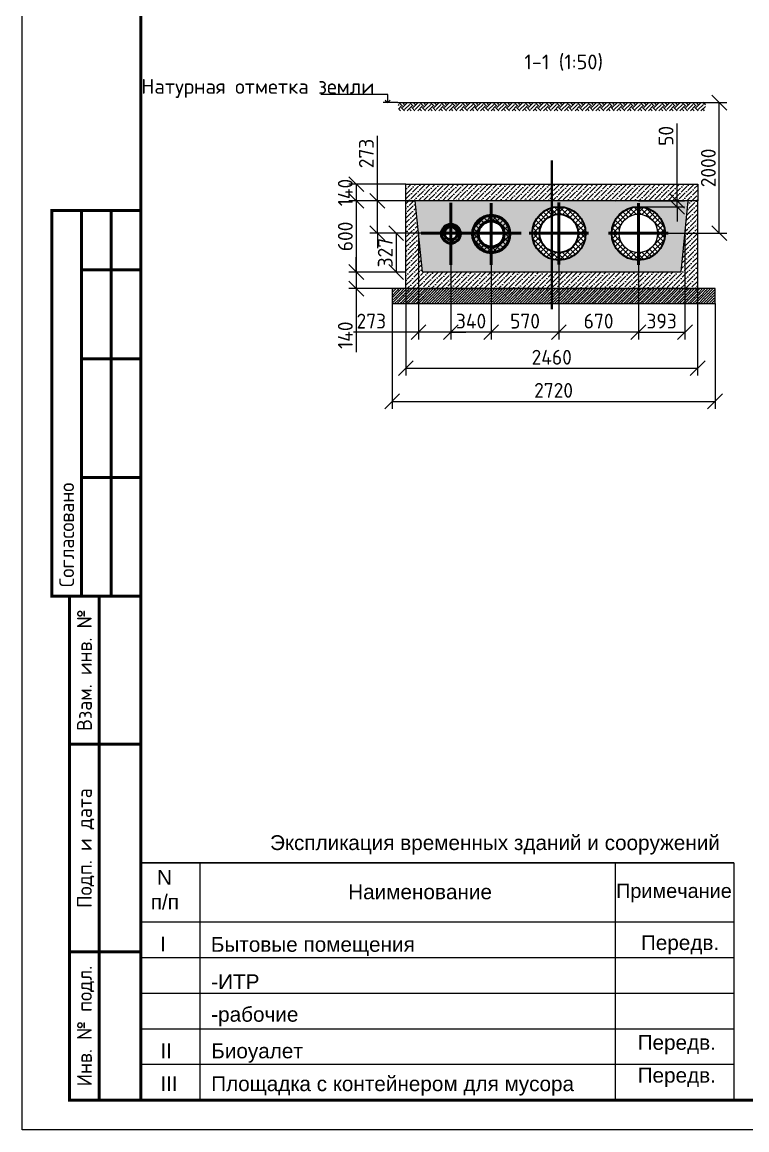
# Model space of a CAD drawing. Header units: millimetres. Extents: x 1981 to 3888, y 1583 to 2809.
# Drawn here: x 2255.2 to 2377.4, y 1980.2 to 2167 of the extents above; entities that cross this region are included whole.
import ezdxf
from ezdxf.enums import TextEntityAlignment as Align

# ---------------------------------------------------------------- set-up
doc = ezdxf.new("R2010")
doc.units = ezdxf.units.MM
doc.layers.add('_Рамка', color=7, linetype='Continuous', lineweight=13)
doc.layers.add('рамка', color=7, linetype='Continuous')
doc.layers.add('Форматы', color=7, linetype='Continuous')
doc.styles.add('-ISOCPEUR-', font='isocpeur.ttf')
doc.styles.add('GOST', font='GOST.shx', dxfattribs={"oblique": 15})
doc.styles.add('GOST-2.304_Type-B', font='GOST Common.ttf')
doc.styles.get("Standard").update_dxf_attribs({"font": 'GOST Common.ttf'})
doc.styles.add('Штамп', font='arial.ttf')
doc.dimstyles.new('М 1 к 50', dxfattribs={"dimtxt": 2.5, "dimasz": 2.5, "dimexe": 1.25, "dimexo": 0, "dimgap": 0.6, "dimtad": 1, "dimdec": 0, "dimlfac": 50, "dimdsep": 46, "dimtxsty": 'GOST', "dimblk": 'OBLIQUE', "dimcen": 0, "dimclrd": 256, "dimclre": 256, "dimclrt": 256, "dimazin": 0, "dimtfac": 1, "dimtdec": 0, "dimtmove": 0, "dimatfit": 1, "dimldrblk": 'NONE', "dimfxl": 0, "dimlwd": 20, "dimlwe": 20, "dimarcsym": 0})

# ---------------------------------------------------------------- blocks, each defined once
blk = doc.blocks.new('*U110')
blk.add_lwpolyline([(0, 0), (420, 0), (420, -297), (0, -297)], close=True)
at = {"const_width": 0.5}
blk.add_lwpolyline([(20, -5), (415, -5), (415, -292), (20, -292)], close=True, dxfattribs=at)
for points in [[(20, -207), (5, -207), (5, -142), (20, -142)], [(10, -142), (10, -207)], [(15, -142), (15, -207)], [(10, -152), (20, -152)], [(10, -167), (20, -167)], [(10, -187), (20, -187)], [(20, -292), (8, -292), (8, -207), (20, -207)], [(13, -207), (13, -292)], [(8, -232), (20, -232)], [(8, -267), (20, -267)]]:
    blk.add_lwpolyline(points, dxfattribs=at)
at = {"style": 'GOST-2.304_Type-B'}
blk.add_text('Согласовано', height=2.5, rotation=90, dxfattribs=at).set_placement((7.5, -205.5), align=Align.MIDDLE_LEFT)
for s, p in [('Взам. инв. №', (10.5, -219.5)), ('Подп. и дата', (10.5, -249.5)), ('Инв. № подл.', (10.5, -279.5))]:
    blk.add_text(s, height=2.5, rotation=90, dxfattribs=at).set_placement(p, align=Align.MIDDLE_CENTER)
blk.add_attdef('РАЗРАБОТАЛ', text='', height=2.5, dxfattribs=at).set_placement((250.5, -264.22), align=Align.MIDDLE_LEFT)
at = {"style": 'GOST-2.304_Type-B', "flags": 8}
for tag, height, p in [('ДАТА', 2.5, (290.07, -264.4)), ('ЛИСТ', 3, (386.39, -271.92)), ('ЛИСТОВ', 3, (403.89, -271.92)), ('ФОРМАТ', 3, (380.97, -294.75))]:
    blk.add_attdef(tag, text='', height=height, dxfattribs=at).set_placement(p, align=Align.MIDDLE_CENTER)
at = {"style": 'GOST-2.304_Type-B'}
blk.add_attdef('ПРОВЕРИЛ', (250.75, -270.73), '', height=2.5, dxfattribs=at)
at = {"style": 'GOST-2.304_Type-B', "flags": 8}
for tag, p in [('ТЕПЛОВЫЕ_СЕТИ_001', (316.44, -271)), ('ИМЯ_ЧЕРТЕЖА_001', (318.09, -285.55))]:
    blk.add_attdef(tag, p, '', height=3, dxfattribs=at)
blk = doc.blocks.new('_Oblique')
at = {"color": 0, "linetype": 'ByBlock', "lineweight": -2}
blk.add_line((-0.5, -0.5), (0.5, 0.5), dxfattribs=at)
blk = doc.blocks.new('*D46')
at = {"lineweight": 20, "transparency": 16777216}
for p, q in [((2319.89, 2122.07), (2319.89, 2107.4)), ((2369.09, 2122.07), (2369.09, 2107.4)), ((2319.89, 2108.65), (2369.09, 2108.65))]:
    blk.add_line(p, q, dxfattribs=at)
at = {"layer": 'Defpoints', "color": 0, "lineweight": 50, "transparency": 16777216}
for p in [(2319.89, 2122.07), (2369.09, 2122.07), (2369.09, 2108.65)]:
    blk.add_point(p, dxfattribs=at)
at = {"lineweight": 20, "transparency": 16777216, "xscale": 2.5, "yscale": 2.5, "zscale": 2.5, "rotation": 180}
blk.add_blockref('_Oblique', (2319.89, 2108.65), dxfattribs=at)
at = {"lineweight": 20, "transparency": 16777216, "xscale": 2.5, "yscale": 2.5, "zscale": 2.5}
blk.add_blockref('_Oblique', (2369.09, 2108.65), dxfattribs=at)
at = {"transparency": 16777216, "insert": (2344.49, 2110.5), "char_height": 2.5, "attachment_point": 5}
blk.add_mtext('2460', dxfattribs=at)
blk = doc.blocks.new('_None')
blk = doc.blocks.new('*D47')
at = {"lineweight": 20, "transparency": 16777216}
for p, q in [((2317.59, 2119.56), (2317.59, 2101.81)), ((2372.02, 2119.56), (2372.02, 2101.81)), ((2317.59, 2103.06), (2372.02, 2103.06))]:
    blk.add_line(p, q, dxfattribs=at)
at = {"layer": 'Defpoints', "color": 0, "lineweight": 50, "transparency": 16777216}
for p in [(2317.59, 2119.56), (2372.02, 2119.56), (2372.02, 2103.06)]:
    blk.add_point(p, dxfattribs=at)
at = {"lineweight": 20, "transparency": 16777216, "xscale": 2.5, "yscale": 2.5, "zscale": 2.5, "rotation": 180}
blk.add_blockref('_Oblique', (2317.59, 2103.06), dxfattribs=at)
at = {"lineweight": 20, "transparency": 16777216, "xscale": 2.5, "yscale": 2.5, "zscale": 2.5}
blk.add_blockref('_Oblique', (2372.02, 2103.06), dxfattribs=at)
at = {"transparency": 16777216, "insert": (2344.8, 2104.91), "char_height": 2.5, "attachment_point": 5}
blk.add_mtext('2720', dxfattribs=at)
blk = doc.blocks.new('*D42')
at = {"lineweight": 20, "transparency": 16777216}
for p, q in [((2315.09, 2136.87), (2315.09, 2147.82)), ((2319.89, 2136.87), (2313.84, 2136.87)), ((2315.09, 2131.41), (2315.09, 2136.87)), ((2322.48, 2131.41), (2313.84, 2131.41)), ((2315.09, 2131.41), (2315.09, 2128.91))]:
    blk.add_line(p, q, dxfattribs=at)
at = {"layer": 'Defpoints', "color": 0, "lineweight": 50, "transparency": 16777216}
for p in [(2315.09, 2136.87), (2319.89, 2136.87), (2322.48, 2131.41)]:
    blk.add_point(p, dxfattribs=at)
at = {"lineweight": 20, "transparency": 16777216, "xscale": 2.5, "yscale": 2.5, "zscale": 2.5}
for p, rotation in [((2315.09, 2136.87), 270), ((2315.09, 2131.41), 90)]:
    blk.add_blockref('_Oblique', p, dxfattribs=dict(at, rotation=rotation))
at = {"transparency": 16777216, "insert": (2313.24, 2144.85), "char_height": 2.5, "attachment_point": 5, "rotation": 90}
blk.add_mtext('273', dxfattribs=at)
blk = doc.blocks.new('*D43')
at = {"lineweight": 20, "transparency": 16777216}
for p, q in [((2322.48, 2131.41), (2317.02, 2131.41)), ((2318.27, 2131.41), (2318.27, 2124.87)), ((2319.89, 2124.87), (2317.02, 2124.87))]:
    blk.add_line(p, q, dxfattribs=at)
at = {"layer": 'Defpoints', "color": 0, "lineweight": 50, "transparency": 16777216}
for p in [(2322.48, 2131.41), (2318.27, 2124.87), (2319.89, 2124.87)]:
    blk.add_point(p, dxfattribs=at)
at = {"lineweight": 20, "transparency": 16777216, "xscale": 2.5, "yscale": 2.5, "zscale": 2.5}
for p, rotation in [((2318.27, 2131.41), 90), ((2318.27, 2124.87), 270)]:
    blk.add_blockref('_Oblique', p, dxfattribs=dict(at, rotation=rotation))
at = {"transparency": 16777216, "insert": (2316.42, 2128.14), "char_height": 2.5, "attachment_point": 5, "rotation": 90}
blk.add_mtext('327', dxfattribs=at)
blk = doc.blocks.new('*D48')
at = {"lineweight": 20, "transparency": 16777216}
for p, q in [((2365.61, 2136.87), (2365.61, 2149.92)), ((2359.09, 2136.87), (2366.86, 2136.87)), ((2365.61, 2135.87), (2365.61, 2136.87)), ((2359.09, 2135.87), (2366.86, 2135.87)), ((2365.61, 2135.87), (2365.61, 2133.37))]:
    blk.add_line(p, q, dxfattribs=at)
at = {"layer": 'Defpoints', "color": 0, "lineweight": 50, "transparency": 16777216}
for p in [(2359.09, 2136.87), (2365.61, 2136.87), (2359.09, 2135.87)]:
    blk.add_point(p, dxfattribs=at)
at = {"lineweight": 20, "transparency": 16777216, "xscale": 2.5, "yscale": 2.5, "zscale": 2.5}
for p, rotation in [((2365.61, 2136.87), 270), ((2365.61, 2135.87), 90)]:
    blk.add_blockref('_Oblique', p, dxfattribs=dict(at, rotation=rotation))
at = {"transparency": 16777216, "insert": (2363.76, 2147.82), "char_height": 2.5, "attachment_point": 5, "rotation": 90}
blk.add_mtext('50', dxfattribs=at)
blk = doc.blocks.new('*D44')
at = {"lineweight": 20, "transparency": 16777216}
for p, q in [((2359.49, 2153.43), (2373.99, 2153.43)), ((2372.74, 2131.41), (2372.74, 2153.43)), ((2364.11, 2131.41), (2373.99, 2131.41))]:
    blk.add_line(p, q, dxfattribs=at)
at = {"layer": 'Defpoints', "color": 0, "lineweight": 50, "transparency": 16777216}
for p in [(2359.49, 2153.43), (2372.74, 2153.43), (2364.11, 2131.41)]:
    blk.add_point(p, dxfattribs=at)
at = {"lineweight": 20, "transparency": 16777216, "xscale": 2.5, "yscale": 2.5, "zscale": 2.5}
for p, rotation in [((2372.74, 2153.43), 90), ((2372.74, 2131.41), 270)]:
    blk.add_blockref('_Oblique', p, dxfattribs=dict(at, rotation=rotation))
at = {"transparency": 16777216, "insert": (2370.89, 2142.42), "char_height": 2.5, "attachment_point": 5, "rotation": 90}
blk.add_mtext('2000', dxfattribs=at)
blk = doc.blocks.new('*D49')
at = {"lineweight": 20, "transparency": 16777216}
for p, q in [((2319.89, 2139.67), (2310.29, 2139.67)), ((2311.54, 2139.67), (2311.54, 2136.87)), ((2319.89, 2136.87), (2310.29, 2136.87))]:
    blk.add_line(p, q, dxfattribs=at)
at = {"layer": 'Defpoints', "color": 0, "lineweight": 50, "transparency": 16777216}
for p in [(2319.89, 2139.67), (2311.54, 2136.87), (2319.89, 2136.87)]:
    blk.add_point(p, dxfattribs=at)
at = {"lineweight": 20, "transparency": 16777216, "xscale": 2.5, "yscale": 2.5, "zscale": 2.5}
for p, rotation in [((2311.54, 2139.67), 90), ((2311.54, 2136.87), 270)]:
    blk.add_blockref('_Oblique', p, dxfattribs=dict(at, rotation=rotation))
at = {"transparency": 16777216, "insert": (2309.69, 2138.27), "char_height": 2.5, "attachment_point": 5, "rotation": 90}
blk.add_mtext('140', dxfattribs=at)
blk = doc.blocks.new('*D45')
at = {"lineweight": 20, "transparency": 16777216}
for p, q in [((2318.02, 2136.87), (2310.29, 2136.87)), ((2311.54, 2136.87), (2311.54, 2124.87)), ((2318.02, 2124.87), (2310.29, 2124.87))]:
    blk.add_line(p, q, dxfattribs=at)
at = {"layer": 'Defpoints', "color": 0, "lineweight": 50, "transparency": 16777216}
for p in [(2318.02, 2136.87), (2311.54, 2124.87), (2318.02, 2124.87)]:
    blk.add_point(p, dxfattribs=at)
at = {"lineweight": 20, "transparency": 16777216, "xscale": 2.5, "yscale": 2.5, "zscale": 2.5}
for p, rotation in [((2311.54, 2136.87), 90), ((2311.54, 2124.87), 270)]:
    blk.add_blockref('_Oblique', p, dxfattribs=dict(at, rotation=rotation))
at = {"transparency": 16777216, "insert": (2309.69, 2130.87), "char_height": 2.5, "attachment_point": 5, "rotation": 90}
blk.add_mtext('600', dxfattribs=at)
blk = doc.blocks.new('*D50')
at = {"lineweight": 20, "transparency": 16777216}
for p, q in [((2311.54, 2124.87), (2311.54, 2127.37)), ((2318.27, 2124.87), (2310.29, 2124.87)), ((2311.54, 2124.87), (2311.54, 2122.07)), ((2318.27, 2122.07), (2310.29, 2122.07)), ((2311.54, 2122.07), (2311.54, 2111.37))]:
    blk.add_line(p, q, dxfattribs=at)
at = {"layer": 'Defpoints', "color": 0, "lineweight": 50, "transparency": 16777216}
for p in [(2318.27, 2124.87), (2311.54, 2122.07), (2318.27, 2122.07)]:
    blk.add_point(p, dxfattribs=at)
at = {"lineweight": 20, "transparency": 16777216, "xscale": 2.5, "yscale": 2.5, "zscale": 2.5}
for p, rotation in [((2311.54, 2124.87), 270), ((2311.54, 2122.07), 90)]:
    blk.add_blockref('_Oblique', p, dxfattribs=dict(at, rotation=rotation))
at = {"transparency": 16777216, "insert": (2309.69, 2114.22), "char_height": 2.5, "attachment_point": 5, "rotation": 90}
blk.add_mtext('140', dxfattribs=at)
blk = doc.blocks.new('*D53')
at = {"lineweight": 20, "transparency": 16777216}
for p, q in [((2345.69, 2131.37), (2345.69, 2113.49)), ((2359.09, 2131.41), (2359.09, 2113.49)), ((2359.09, 2114.74), (2345.69, 2114.74))]:
    blk.add_line(p, q, dxfattribs=at)
at = {"layer": 'Defpoints', "color": 0, "lineweight": 50, "transparency": 16777216}
for p in [(2345.69, 2131.37), (2359.09, 2131.41), (2345.69, 2114.74)]:
    blk.add_point(p, dxfattribs=at)
at = {"lineweight": 20, "transparency": 16777216, "xscale": 2.5, "yscale": 2.5, "zscale": 2.5, "rotation": 180}
blk.add_blockref('_Oblique', (2345.69, 2114.74), dxfattribs=at)
at = {"lineweight": 20, "transparency": 16777216, "xscale": 2.5, "yscale": 2.5, "zscale": 2.5}
blk.add_blockref('_Oblique', (2359.09, 2114.74), dxfattribs=at)
at = {"transparency": 16777216, "insert": (2352.39, 2116.59), "char_height": 2.5, "attachment_point": 5}
blk.add_mtext('670', dxfattribs=at)
blk = doc.blocks.new('*D54')
at = {"lineweight": 20, "transparency": 16777216}
for p, q in [((2334.29, 2131.41), (2334.29, 2113.49)), ((2345.69, 2131.37), (2345.69, 2113.49)), ((2345.69, 2114.74), (2334.29, 2114.74))]:
    blk.add_line(p, q, dxfattribs=at)
at = {"layer": 'Defpoints', "color": 0, "lineweight": 50, "transparency": 16777216}
for p in [(2334.29, 2131.41), (2345.69, 2131.37), (2334.29, 2114.74)]:
    blk.add_point(p, dxfattribs=at)
at = {"lineweight": 20, "transparency": 16777216, "xscale": 2.5, "yscale": 2.5, "zscale": 2.5, "rotation": 180}
blk.add_blockref('_Oblique', (2334.29, 2114.74), dxfattribs=at)
at = {"lineweight": 20, "transparency": 16777216, "xscale": 2.5, "yscale": 2.5, "zscale": 2.5}
blk.add_blockref('_Oblique', (2345.69, 2114.74), dxfattribs=at)
at = {"transparency": 16777216, "insert": (2339.99, 2116.59), "char_height": 2.5, "attachment_point": 5}
blk.add_mtext('570', dxfattribs=at)
blk = doc.blocks.new('*D55')
at = {"lineweight": 20, "transparency": 16777216}
for p, q in [((2327.49, 2131.41), (2327.49, 2113.49)), ((2334.29, 2131.41), (2334.29, 2113.49)), ((2334.29, 2114.74), (2327.49, 2114.74))]:
    blk.add_line(p, q, dxfattribs=at)
at = {"layer": 'Defpoints', "color": 0, "lineweight": 50, "transparency": 16777216}
for p in [(2327.49, 2131.41), (2334.29, 2131.41), (2327.49, 2114.74)]:
    blk.add_point(p, dxfattribs=at)
at = {"lineweight": 20, "transparency": 16777216, "xscale": 2.5, "yscale": 2.5, "zscale": 2.5, "rotation": 180}
blk.add_blockref('_Oblique', (2327.49, 2114.74), dxfattribs=at)
at = {"lineweight": 20, "transparency": 16777216, "xscale": 2.5, "yscale": 2.5, "zscale": 2.5}
blk.add_blockref('_Oblique', (2334.29, 2114.74), dxfattribs=at)
at = {"transparency": 16777216, "insert": (2330.89, 2116.59), "char_height": 2.5, "attachment_point": 5}
blk.add_mtext('340', dxfattribs=at)
blk = doc.blocks.new('*D86')
at = {"lineweight": 20, "transparency": 16777216}
for p, q in [((2322.04, 2131.41), (2322.04, 2113.49)), ((2327.49, 2131.4), (2327.49, 2113.49)), ((2322.04, 2114.74), (2311.09, 2114.74)), ((2327.49, 2114.74), (2322.04, 2114.74)), ((2327.49, 2114.74), (2329.99, 2114.74))]:
    blk.add_line(p, q, dxfattribs=at)
at = {"layer": 'Defpoints', "color": 0, "lineweight": 50, "transparency": 16777216}
for p in [(2322.04, 2131.41), (2327.49, 2131.4), (2322.04, 2114.74)]:
    blk.add_point(p, dxfattribs=at)
at = {"lineweight": 20, "transparency": 16777216, "xscale": 2.5, "yscale": 2.5, "zscale": 2.5}
blk.add_blockref('_Oblique', (2322.04, 2114.74), dxfattribs=at)
at = {"lineweight": 20, "transparency": 16777216, "xscale": 2.5, "yscale": 2.5, "zscale": 2.5, "rotation": 180}
blk.add_blockref('_Oblique', (2327.49, 2114.74), dxfattribs=at)
at = {"transparency": 16777216, "insert": (2314.07, 2116.59), "char_height": 2.5, "attachment_point": 5}
blk.add_mtext('273', dxfattribs=at)
blk = doc.blocks.new('*D87')
at = {"lineweight": 20, "transparency": 16777216}
for p, q in [((2359.09, 2131.41), (2359.09, 2113.49)), ((2366.95, 2131.41), (2366.95, 2113.49)), ((2359.09, 2114.74), (2366.95, 2114.74))]:
    blk.add_line(p, q, dxfattribs=at)
at = {"layer": 'Defpoints', "color": 0, "lineweight": 50, "transparency": 16777216}
for p in [(2359.09, 2131.41), (2366.95, 2131.41), (2366.95, 2114.74)]:
    blk.add_point(p, dxfattribs=at)
at = {"lineweight": 20, "transparency": 16777216, "xscale": 2.5, "yscale": 2.5, "zscale": 2.5, "rotation": 180}
blk.add_blockref('_Oblique', (2359.09, 2114.74), dxfattribs=at)
at = {"lineweight": 20, "transparency": 16777216, "xscale": 2.5, "yscale": 2.5, "zscale": 2.5}
blk.add_blockref('_Oblique', (2366.95, 2114.74), dxfattribs=at)
at = {"transparency": 16777216, "insert": (2363.02, 2116.59), "char_height": 2.5, "attachment_point": 5}
blk.add_mtext('393', dxfattribs=at)
blk = doc.blocks.new('Экспликация временных зданий и сооружений')
at = {"layer": 'рамка'}
for p, q in [((-100, 0), (0, 0)), ((0, 0), (-100, 0)), ((-100, -40), (-100, 0)), ((-90, -40), (-90, 0)), ((-20, -40), (-20, 0)), ((0, 0), (0, -40)), ((0, -10), (-100, -10)), ((0, -16), (-100, -16)), ((0, -22), (-100, -22)), ((0, -28), (-100, -28)), ((0, -34), (-100, -34)), ((0, -40), (-100, -40))]:
    blk.add_line(p, q, dxfattribs=at)
at = {"layer": 'рамка', "style": 'Штамп'}
for s, height, p in [('Экспликация временных зданий и сооружений', 2.5, (-78.21, 2.17)), ('N', 2.5, (-97.26, -3.69)), ('Наименование', 2.5, (-65.04, -6.12)), ('Примечание', 2.4, (-19.88, -5.9)), ('п/п', 2.5, (-98.32, -7.82)), ('I', 2.5, (-96.76, -14.93)), ('Бытовые помещения', 2.5, (-88.19, -14.98)), ('Передв.', 2.5, (-15.69, -14.68)), ('-ИТР', 2.5, (-88.13, -21.28)), ('-рабочие', 2.5, (-88.13, -26.77)), ('Передв.', 2.5, (-16.24, -31.51)), ('II', 2.5, (-96.7, -32.94)), ('Биоуалет', 2.5, (-88.13, -32.94)), ('Передв.', 2.5, (-16.24, -37.04)), ('III', 2.5, (-96.7, -38.47)), ('Площадка с контейнером для мусора', 2.5, (-88.13, -38.47))]:
    blk.add_text(s, height=height, dxfattribs=at).set_placement(p)

msp = doc.modelspace()

# ---------------------------------------------------------------- hatches: boundary and pattern name
h = msp.add_hatch()
h.set_pattern_fill('EARTH', color=256, scale=5, angle=45, style=0)
h.set_pattern_definition([(45, (-24581.8689, 118902.318), (0, 1.767766953), [1.25, -1.25]), (45, (-24582.2003, 118902.6495), (0, 1.767766953), [1.25, -1.25]), (45, (-24582.5318, 118902.981), (0, 1.767766953), [1.25, -1.25]), (135, (-24582.5318, 118903.2019), (-1.767766953, 2e-16), [1.25, -1.25]), (135, (-24582.2003, 118903.5334), (-1.767766953, 2e-16), [1.25, -1.25]), (135, (-24581.8689, 118903.8648), (-1.767766953, 2e-16), [1.25, -1.25])])
h.paths.add_polyline_path([(2368.11715, 2153.42989), (2370.38693, 2153.42989), (2370.38693, 2152.04002), (2366.81649, 2152.04002)])
h.paths.add_polyline_path([(2358.90202, 2153.42989), (2368.11715, 2153.42989), (2366.81649, 2152.04002), (2358.90202, 2152.04002)])
h.paths.add_polyline_path([(2349.68689, 2153.42989), (2358.90202, 2153.42989), (2358.90202, 2152.04002), (2350.98755, 2152.04002)])
h.paths.add_polyline_path([(2318.62939, 2153.42989), (2349.68689, 2153.42989), (2350.98755, 2152.04002), (2318.62939, 2152.04002)])
at = {"lineweight": 20}
h = msp.add_hatch(dxfattribs=at)
h.set_pattern_fill('ANSI36', color=256, scale=0.18)
h.set_pattern_definition([(45, (2182.22313, 2206.4156), (0.3030836, 1.1113067), [1.42875, -0.28575, 0, -0.28575])])
h.paths.add_polyline_path([(2369.09355, 2139.67263), (2319.89355, 2139.67263), (2319.89355, 2136.87263), (2369.09355, 2136.87263)])
h.paths.add_polyline_path([(2321.49355, 2136.87263), (2319.89355, 2136.87263), (2319.89355, 2122.07263), (2369.09355, 2122.07263), (2369.09355, 2136.87263), (2367.49355, 2136.87263), (2366.29355, 2124.87263), (2322.69355, 2124.87263)])
h = msp.add_hatch()
h.set_pattern_fill('AR-SAND', color=256, scale=0.047)
h.set_pattern_definition([(37.5, (-772.6421, -342.5365), (-0.0752015, 2.3002422), [0, -1.814576, 0, -2.02946, 0, -1.939925]), (7.5, (-772.642, -342.5365), (2.1127594, 3.369078), [0, -0.978916, 0, -1.635506, 0, -0.626745]), (327.5, (-774.1105, -342.5365), (3.7176641, 0.0067548), [0, -0.5969, 0, -2.14884, 0, -2.80543]), (317.5, (-774.1105, -342.5365), (3.5887153, 1.0477678), [0, -0.29845, 0, -1.408684, 0, -1.61163])])
h.paths.add_polyline_path([(2321.49355, 2136.87263), (2322.69355, 2124.87263), (2366.29355, 2124.87263), (2367.49355, 2136.87263)])
h.paths.add_polyline_path([(2325.89641, 2131.40716), (2329.09068, 2131.40716, 0.941833189)], flags=16)
h.paths.add_polyline_path([(2328.59355, 2131.39608, -1), (2326.39355, 2131.39608, -1)], flags=16)
h.paths.add_polyline_path([(2336.48355, 2131.27686, -1), (2332.10355, 2131.27686, -1)], flags=16)
h.paths.add_polyline_path([(2350.19355, 2131.37263, -1), (2341.19355, 2131.37263, -1)], flags=16)
h.paths.add_polyline_path([(2348.94355, 2131.37263, -1), (2342.44355, 2131.37263, -1)], flags=0)
h.paths.add_polyline_path([(2363.59355, 2131.37263, -1), (2354.59355, 2131.37263, -1)], flags=16)
h.paths.add_polyline_path([(2362.34355, 2131.37263, -1), (2355.84355, 2131.37263, -1)], flags=0)
h.paths.add_polyline_path([(2506.49357, 2136.87263), (2507.69357, 2124.87263), (2551.29357, 2124.87263), (2552.49357, 2136.87263)])
h.paths.add_polyline_path([(2510.89644, 2131.40716), (2514.0907, 2131.40716, 0.941833189)], flags=16)
h.paths.add_polyline_path([(2513.59357, 2131.39608, -1), (2511.39357, 2131.39608, -1)], flags=16)
h.paths.add_polyline_path([(2521.48357, 2131.27686, -1), (2517.10357, 2131.27686, -1)], flags=16)
h.paths.add_polyline_path([(2526.1937, 2131.40716), (2527.44375, 2131.40716, -0.411105375), (2530.69357, 2134.62263), (2530.69357, 2135.87263, 0.411968097)], flags=0)
h.paths.add_polyline_path([(2535.19357, 2131.37263, -1), (2526.19357, 2131.37263, -1)], flags=16)
h.paths.add_polyline_path([(2539.5937, 2131.40716), (2540.84375, 2131.40716, -0.411105375), (2544.09357, 2134.62263), (2544.09357, 2135.87263, 0.411968097)], flags=0)
h.paths.add_polyline_path([(2548.59357, 2131.37263, -1), (2539.59357, 2131.37263, -1)], flags=16)
at = {"lineweight": 25, "ltscale": 0.5}
h = msp.add_hatch(dxfattribs=at)
h.set_pattern_fill('ANSI37', scale=0.2)
h.set_pattern_definition([(45, (2158.1184, 2104.45235), (-0.4490128, 0.4490128), []), (135, (2158.1184, 2104.45235), (-0.4490128, -0.4490128), [])])
edge = h.paths.add_edge_path()
edge.add_arc((2345.69355, 2131.37263), 4.5, 0, 360)
edge = h.paths.add_edge_path(flags=17)
edge.add_arc((2345.69355, 2131.37263), 3.25, 0, 360)
h = msp.add_hatch(dxfattribs=at)
h.set_pattern_fill('ANSI37', scale=0.2)
h.set_pattern_definition([(45, (2171.5184, 2104.45235), (-0.4490128, 0.4490128), []), (135, (2171.5184, 2104.45235), (-0.4490128, -0.4490128), [])])
edge = h.paths.add_edge_path()
edge.add_arc((2359.09355, 2131.37263), 4.5, 0, 360)
edge = h.paths.add_edge_path(flags=17)
edge.add_arc((2359.09355, 2131.37263), 3.25, 0, 360)
h = msp.add_hatch(dxfattribs=at)
h.set_pattern_fill('ANSI37', scale=0.2)
h.set_pattern_definition([(45, (2193.5083, 2104.3911), (-0.4490128, 0.4490128), []), (135, (2193.5083, 2104.3911), (-0.4490128, -0.4490128), [])])
edge = h.paths.add_edge_path()
edge.add_arc((2327.49355, 2131.31139), 1.6, 180, 540, ccw=False)
edge = h.paths.add_edge_path(flags=17)
edge.add_arc((2327.49355, 2131.31139), 1.1, 180, 540, ccw=False)
h = msp.add_hatch(dxfattribs=at)
h.set_pattern_fill('ANSI37', scale=0.2)
h.set_pattern_definition([(45, (2186.7237, 2104.3566), (-0.4490128, 0.4490128), []), (135, (2186.7237, 2104.3566), (-0.4490128, -0.4490128), [])])
edge = h.paths.add_edge_path()
edge.add_arc((2334.30895, 2131.27686), 3.15004, 0, 360)
edge = h.paths.add_edge_path(flags=16)
edge.add_arc((2334.30895, 2131.27686), 2.1899, 0, 360)
at = {"ltscale": 50}
h = msp.add_hatch(dxfattribs=at)
h.set_pattern_fill('ANSI35', scale=0.1)
h.set_pattern_definition([(45, (2171.9184, 2103.25235), (-0.4490128, 0.4490128), []), (45, (2172.3674, 2103.25235), (-0.4490128, 0.4490128), [0.79375, -0.15875, 0, -0.15875])])
h.paths.add_polyline_path([(2372.01698, 2119.55742), (2372.01698, 2122.07263), (2317.5864, 2122.07263), (2317.5864, 2119.55742)])

# ---------------------------------------------------------------- linework, layer by layer
at = {"color": 0}
msp.add_line((2316.84487, 2154.78836), (2305.53795, 2154.78836), dxfattribs=at)
for p, q in [((2318.55978, 2153.42989), (2316.09912, 2153.42989)), ((2316.42061, 2153.85416), (2316.84487, 2153.42989)), ((2316.84487, 2153.42989), (2316.84487, 2154.78836)), ((2317.26913, 2153.85416), (2316.84487, 2153.42989)), ((2318.55978, 2153.42989), (2370.38693, 2153.42989))]:
    msp.add_line(p, q)
at = {"color": 3, "lineweight": 40, "ltscale": 0.5}
msp.add_line((2344.49355, 2118.57639), (2344.49355, 2143.66293), dxfattribs=at)
at = {"color": 1, "linetype": 'ByBlock'}
for p, q in [((2319.89355, 2122.07263), (2319.89355, 2136.87263)), ((2319.89355, 2136.87263), (2321.49355, 2136.87263)), ((2322.69355, 2124.87263), (2321.49355, 2136.87263)), ((2366.29355, 2124.87263), (2367.49355, 2136.87263)), ((2369.09355, 2136.87263), (2367.49355, 2136.87263)), ((2369.09355, 2122.07263), (2369.09355, 2136.87263)), ((2322.69355, 2124.87263), (2366.29355, 2124.87263)), ((2319.89355, 2122.07263), (2369.09355, 2122.07263))]:
    msp.add_line(p, q, dxfattribs=at)
at = {"lineweight": 50, "ltscale": 0.5}
for p, q in [((2327.49355, 2126.0904), (2327.49355, 2136.53238)), ((2334.29355, 2126.05587), (2334.29355, 2136.49785)), ((2345.69355, 2126.15164), (2345.69355, 2136.59362)), ((2359.09355, 2126.05587), (2359.09355, 2136.49785)), ((2332.51178, 2131.40716), (2322.47531, 2131.40716)), ((2339.31178, 2131.40716), (2329.27531, 2131.40716)), ((2350.71178, 2131.40716), (2340.67531, 2131.40716)), ((2364.11178, 2131.40716), (2354.07531, 2131.40716))]:
    msp.add_line(p, q, dxfattribs=at)
at = {"color": 1, "linetype": 'ByBlock'}
msp.add_lwpolyline([(2319.89355, 2139.67263), (2369.09355, 2139.67263), (2369.09355, 2136.87263), (2319.89355, 2136.87263)], close=True, dxfattribs=at)
msp.add_lwpolyline([(2372.01698, 2122.07263), (2317.5864, 2122.07263), (2317.5864, 2119.55742), (2372.01698, 2119.55742)], close=True)
at = {"color": 5, "lineweight": 35}
for centre, radius in [((2345.69355, 2131.37263), 4.5), ((2345.69355, 2131.37263), 4.5), ((2345.69355, 2131.37263), 3.25), ((2359.09355, 2131.37263), 4.5)]:
    msp.add_circle(centre, radius, dxfattribs=at)
for radius in [4.5, 3.25]:
    msp.add_circle((2359.09355, 2131.37263), radius)
at = {"color": 6, "lineweight": 50}
for centre, radius in [((2327.49355, 2131.31139), 1.6), ((2327.49355, 2131.39608), 1.1)]:
    msp.add_circle(centre, radius, dxfattribs=at)
at = {"color": 4, "lineweight": 50}
for radius in [3.15, 2.19]:
    msp.add_circle((2334.29355, 2131.27686), radius, dxfattribs=at)

# ---------------------------------------------------------------- block references
at = {"layer": '_Рамка', "ltscale": 0.5}
msp.add_blockref('Экспликация временных зданий и сооружений', (2375.21165, 2025.23993), dxfattribs=at)
at = {"layer": 'Форматы'}
msp.add_blockref('*U110', (2255.21165, 2277.23993), dxfattribs=at)

# ---------------------------------------------------------------- texts
at = {"color": 0, "style": '-ISOCPEUR-'}
for s, p in [('1-1 (1:50)', (2339.87547, 2159.04022, 1.9664)), ('Натурная отметка земли', (2275.28426, 2154.90937))]:
    msp.add_text(s, height=2.5, dxfattribs=at).set_placement(p)

# ---------------------------------------------------------------- dimensions: what is measured, and where the dimension line sits
dim = msp.add_linear_dim(base=(2372.74392, 2153.42989), p1=(2364.11178, 2131.40716), p2=(2359.49355, 2153.42989), angle=90, text='2000', dimstyle='М 1 к 50', override={"dimtxt": 2.5, "dimtxsty": 'Standard'})
dim.commit()
dim.dimension.update_dxf_attribs({"geometry": '*D44', "text_midpoint": (2370.89392, 2142.41852)})
for base, p1, p2, override, picture, middle in [((2365.60656, 2136.87263), (2359.09355, 2135.87263), (2359.09355, 2136.87263), {"dimtxsty": 'Standard'}, '*D48', (2365.60656, 2147.82467)), ((2311.54176, 2136.87263), (2319.89355, 2139.67263), (2319.89355, 2136.87263), {"dimtxt": 2.5, "dimtxsty": 'Standard'}, '*D49', (2311.54176, 2138.27263)), ((2311.54176, 2124.87263), (2318.01608, 2136.87263), (2318.01608, 2124.87263), {"dimtxt": 2.5, "dimtxsty": 'Standard'}, '*D45', (2311.54176, 2130.87263))]:
    dim = msp.add_linear_dim(base=base, p1=p1, p2=p2, angle=90, dimstyle='М 1 к 50', override=override)
    dim.commit()
    dim.dimension.update_dxf_attribs({"geometry": picture, "text_midpoint": middle, "dimtype": 160})
for base, p1, p2, picture, middle in [((2315.09265, 2136.87263), (2322.47531, 2131.40716), (2319.89355, 2136.87263), '*D42', (2313.24265, 2144.84763)), ((2318.26608, 2124.87263), (2322.47531, 2131.40716), (2319.89355, 2124.87263), '*D43', (2316.41608, 2128.13989)), ((2311.54176, 2122.07263), (2318.26608, 2124.87263), (2318.26608, 2122.07263), '*D50', (2309.69176, 2114.22263))]:
    dim = msp.add_linear_dim(base=base, p1=p1, p2=p2, angle=90, dimstyle='М 1 к 50', override={"dimtxt": 2.5, "dimtxsty": 'Standard'})
    dim.commit()
    dim.dimension.update_dxf_attribs({"geometry": picture, "text_midpoint": middle})
for base, p1, p2, override, picture, middle in [((2322.04009, 2114.73539), (2327.49355, 2131.39608), (2322.04009, 2131.40716), {"dimtxsty": 'Standard'}, '*D86', (2314.06509, 2116.58539)), ((2327.49355, 2114.73539), (2334.29355, 2131.40716), (2327.49355, 2131.40716), {"dimtxsty": 'Standard'}, '*D55', (2330.89355, 2116.58539)), ((2334.29355, 2114.73539), (2345.69355, 2131.37263), (2334.29355, 2131.40716), {"dimtxsty": 'Standard'}, '*D54', (2339.99355, 2116.58539)), ((2345.69355, 2114.73539), (2359.09355, 2131.40716), (2345.69355, 2131.37263), {"dimtxt": 2.5, "dimtxsty": 'Standard'}, '*D53', (2352.39355, 2116.58539)), ((2366.947, 2114.73539), (2359.09355, 2131.40716), (2366.947, 2131.40716), {"dimtxsty": 'Standard'}, '*D87', (2363.02027, 2116.58539)), ((2369.09355, 2108.64815), (2319.89355, 2122.07263), (2369.09355, 2122.07263), {"dimtxt": 2.5, "dimtxsty": 'Standard'}, '*D46', (2344.49355, 2110.49815))]:
    dim = msp.add_linear_dim(base=base, p1=p1, p2=p2, dimstyle='М 1 к 50', override=override)
    dim.commit()
    dim.dimension.update_dxf_attribs({"geometry": picture, "text_midpoint": middle})
dim = msp.add_linear_dim(base=(2372.01698, 2103.05506), p1=(2317.5864, 2119.55742), p2=(2372.01698, 2119.55742), text='2720', dimstyle='М 1 к 50', override={"dimtxt": 2.5, "dimtxsty": 'Standard'})
dim.commit()
dim.dimension.update_dxf_attribs({"geometry": '*D47', "text_midpoint": (2344.80169, 2103.05506), "dimtype": 160})

doc.saveas('drawing.dxf')
